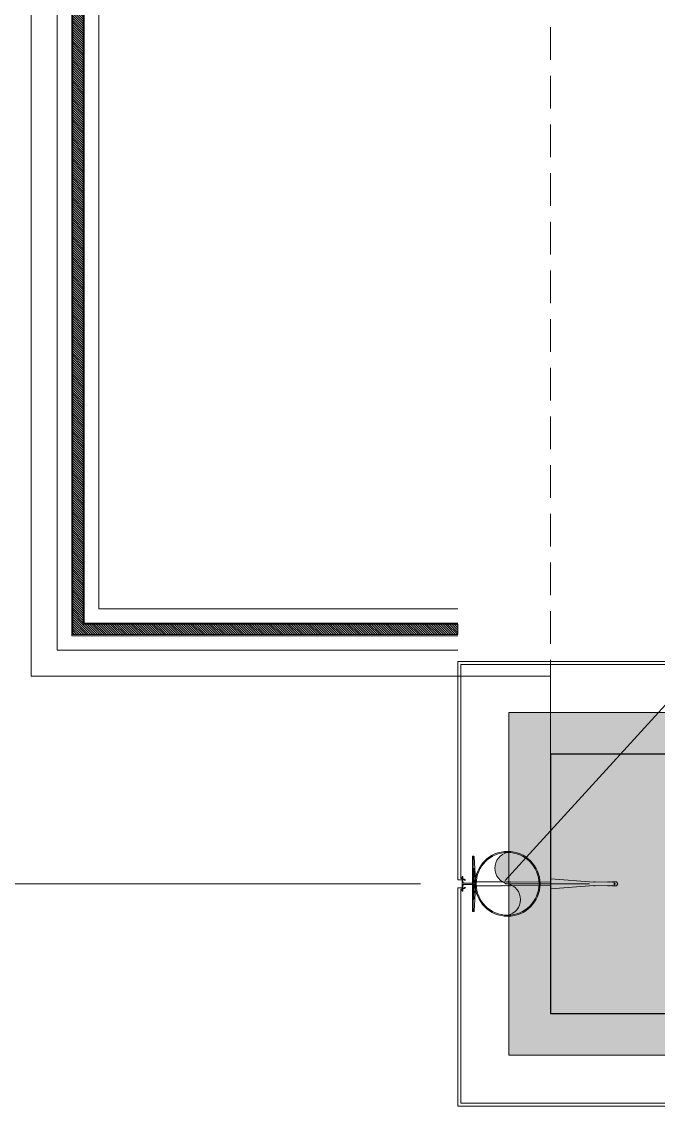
# Model space of a CAD drawing. Header units: centimetres. Extents: x 92587 to 105438, y -55119 to -48334.
# Drawn here: x 93277.3 to 93399.9, y -52055.2 to -51846.3 of the extents above; entities that cross this region are included whole.
import ezdxf

# ---------------------------------------------------------------- set-up
doc = ezdxf.new("R2010")
doc.units = ezdxf.units.CM
doc.header["$LTSCALE"] = 50
doc.header["$MEASUREMENT"] = 0
for name, pattern in [('AUSGEZOGEN', [0]), ('AXES', [2, 1.25, -0.25, 0.25, -0.25]), ('CACHE', [0.375, 0.25, -0.125]), ('CONTINU', [0]), ('CORNER', [20, 0, -20])]:
    doc.linetypes.add(name, pattern=pattern)
for name, color, linetype, lineweight in [('ACITOP', 214, 'Continuous', 18), ('BETON CACHE', 4, 'CACHE', 5), ('CONSOLE ISOL.', 214, 'Continuous', 15), ('ISOLATION', 252, 'Continuous', 0), ('MACONNERIE COUPE', 7, 'Continuous', 30), ('WD_Corner', 154, 'Continuous', 5), ('WD_Dowel', 154, 'Continuous', 5), ('WD_Text_Legende', 154, 'AUSGEZOGEN', 5), ('WINDOWS', 21, 'Continuous', 5)]:
    doc.layers.add(name, color=color, linetype=linetype, lineweight=lineweight)
for name, color, linetype in [('AXES', 10, 'AXES'), ('BETON COUPE', 3, 'CONTINU'), ('BETON TRAME', 252, 'Continuous'), ('BORD', 5, 'Continuous'), ('TEXTE', 7, 'Continuous')]:
    doc.layers.add(name, color=color, linetype=linetype)
doc.layers.add('HYPALON', color=7, linetype='Continuous', true_color=0xffaa00)
doc.layers.add('WD_Assist1', color=6, linetype='CORNER', lineweight=0, plot=False)
doc.dimstyles.new('ISO-25', dxfattribs={"dimtxt": 2.5, "dimasz": 2.5, "dimexe": 1.25, "dimexo": 0.625, "dimtad": 1, "dimtxsty": 'Standard', "dimcen": 2.5, "dimadec": 0, "dimazin": 0, "dimtfac": 1, "dimtmove": 0, "dimatfit": 3, "dimfxl": 1, "dimarcsym": 0})

# ---------------------------------------------------------------- blocks, each defined once
blk = doc.blocks.new('A$C1cd8c289')
at = {"layer": 'AXES', "lineweight": 5, "ltscale": 1.3}
blk.add_line((3195, -1150), (-1985, -1150), dxfattribs=at)
blk = doc.blocks.new('ankeri')
at = {"layer": 'WD_Assist1'}
for p, q in [((-2.32, 5.2), (-2.54, 0.59)), ((-2.22, 5.3), (-2.32, 5.2)), ((-2, 5.3), (-2.22, 5.3)), ((-2, -5.3), (-2, 5.3)), ((-29.75, 0.39), (-30, 0)), ((-30, 0), (-29.75, -0.39)), ((-2.76, 0.39), (-29.75, 0.39)), ((-2.54, 0.59), (-2.76, 0.39)), ((-29.75, -0.39), (-2.76, -0.39)), ((-2.76, -0.39), (-2.54, -0.59)), ((-2.54, -0.59), (-2.32, -5.2)), ((-2.32, -5.2), (-2.22, -5.3)), ((-2.22, -5.3), (-2, -5.3))]:
    blk.add_line(p, q, dxfattribs=at)
at = {"layer": 'WD_Corner', "lineweight": 5}
blk.add_lwpolyline([(-2, 0.1), (-1.85, 0.1, -1), (-1.75, 0.1), (-0.25, 0.1, 0.185242), (-0.1, 0.55), (-0.1, 0.72), (-0.15, 0.73), (-0.15, 0.74), (-0.1, 0.75), (-0.1, 0.85), (-0.3, 0.85), (-0.3, 0.8), (-0.32, 0.8), (-0.33, 0.85), (-0.38, 0.85), (-0.5, 0.73), (-0.47, 0.68), (-0.48, 0.68), (-0.53, 0.7), (-0.54, 0.69), (-0.51, 0.65), (-0.54, 0.62), (-0.61, 0.69), (-0.4, 0.9), (-0.1, 0.9), (-0.1, 1.4), (0, 1.4), (0.05, 1.2), (0, 1.2), (0.05, 1.1), (0, 1.1), (0.25, 1), (0, 1), (0, -1), (0.25, -1), (0, -1.1), (0.05, -1.1), (0, -1.2), (0.05, -1.2), (0, -1.4), (-0.1, -1.4), (-0.1, -0.9), (-0.4, -0.9), (-0.61, -0.69), (-0.54, -0.62), (-0.51, -0.65), (-0.54, -0.69), (-0.53, -0.7), (-0.48, -0.68), (-0.47, -0.68), (-0.5, -0.73), (-0.38, -0.85), (-0.33, -0.85), (-0.32, -0.8), (-0.3, -0.8), (-0.3, -0.85), (-0.1, -0.85), (-0.1, -0.75), (-0.15, -0.74), (-0.15, -0.73), (-0.1, -0.72), (-0.1, -0.55, 0.185242), (-0.25, -0.1), (-1.75, -0.1, -1), (-1.85, -0.1), (-2, -0.1)], format="xyb", close=True, dxfattribs=at)
at = {"layer": 'WD_Dowel'}
for p, q in [((-2.32, 5.2), (-2.54, 0.74)), ((-2, 5.3), (-2.22, 5.3)), ((-2.11, 5.3), (-2.11, -5.3)), ((-2, 5.3), (-2, -5.3)), ((-2.11, 2.94), (-2.32, 2.94)), ((-2.32, 2.94), (-2.32, 0.74)), ((-29.75, 0.39), (-30, 0)), ((-30, 0), (-29.75, -0.39)), ((-28.88, 0.39), (-29.75, 0.39)), ((-29.47, 0.05), (-29.25, 0.09)), ((-29.47, 0.05), (-29.47, -0.05)), ((-29.25, 0.29), (-29.04, 0.37)), ((-29.25, 0.29), (-29.25, -0.29)), ((-28.88, 0.39), (-29.04, 0.34)), ((-29.04, 0.34), (-29.04, 0.37)), ((-28.82, 0.39), (-28.88, 0.39)), ((-28.82, 0.39), (-28.82, 0.34)), ((-28.82, 0.34), (-28.66, 0.39)), ((-28.61, 0.39), (-28.66, 0.39)), ((-28.61, 0.39), (-28.66, 0.39)), ((-28.61, 0.39), (-28.61, 0.34)), ((-28.61, 0.34), (-28.44, 0.39)), ((-28.39, 0.39), (-28.44, 0.39)), ((-28.39, 0.39), (-28.39, 0.34)), ((-28.39, 0.34), (-28.23, 0.39)), ((-28.17, 0.39), (-28.23, 0.39)), ((-28.17, 0.39), (-28.17, 0.34)), ((-28.17, 0.34), (-28.01, 0.39)), ((-27.96, 0.39), (-28.01, 0.39)), ((-27.96, 0.39), (-27.96, 0.34)), ((-27.96, 0.34), (-25.61, 0.39)), ((-25.56, 0.39), (-25.61, 0.39)), ((-25.56, 0.39), (-25.56, 0.34)), ((-25.56, 0.34), (-25.4, 0.39)), ((-25.34, 0.39), (-25.4, 0.39)), ((-25.34, 0.34), (-17.05, 0.99)), ((-25.34, 0.39), (-25.34, 0.34)), ((-17, 0.99), (-17.05, 0.99)), ((-17, 0.99), (-17, 0.34)), ((-17, 0.34), (-9.36, 0.39)), ((-9.3, 0.39), (-9.36, 0.39)), ((-9.3, 0.39), (-9.3, 0.34)), ((-9.3, 0.34), (-9.14, 0.39)), ((-9.09, 0.39), (-9.14, 0.39)), ((-9.09, 0.39), (-9.09, 0.34)), ((-9.09, 0.34), (-8.93, 0.39)), ((-8.87, 0.39), (-8.93, 0.39)), ((-8.87, 0.39), (-8.87, 0.34)), ((-8.87, 0.34), (-8.71, 0.39)), ((-8.66, 0.39), (-8.71, 0.39)), ((-8.66, 0.39), (-8.66, 0.34)), ((-8.66, 0.34), (-8.5, 0.39)), ((-8.44, 0.39), (-8.5, 0.39)), ((-8.44, 0.39), (-8.44, 0.34)), ((-8.44, 0.34), (-8.28, 0.39)), ((-8.23, 0.39), (-8.28, 0.39)), ((-8.23, 0.39), (-8.23, 0.34)), ((-8.23, 0.34), (-8.06, 0.39)), ((-8.01, 0.39), (-8.06, 0.39)), ((-8.01, 0.39), (-8.01, 0.34)), ((-8.01, 0.34), (-7.85, 0.39)), ((-7.79, 0.39), (-7.85, 0.39)), ((-7.79, 0.39), (-7.79, 0.34)), ((-7.79, 0.34), (-7.63, 0.39)), ((-7.58, 0.39), (-7.63, 0.39)), ((-7.58, 0.39), (-7.58, 0.34)), ((-7.58, 0.34), (-7.42, 0.39)), ((-7.42, 0.39), (-2.76, 0.39)), ((-2.54, 0.74), (-2.54, -0.74)), ((-2.54, 0.74), (-2.11, 0.74)), ((-2.11, 0.1), (-2.54, 0.1)), ((-2.32, 0.1), (-2.32, 0.74)), ((-29.75, -0.39), (-28.88, -0.39)), ((-29.25, -0.1), (-29.47, -0.05)), ((-29.25, -0.29), (-29.04, -0.37)), ((-29.04, -0.37), (-29.04, -0.34)), ((-29.04, -0.34), (-28.88, -0.39)), ((-28.82, -0.39), (-28.88, -0.39)), ((-28.82, -0.39), (-28.82, -0.34)), ((-28.82, -0.34), (-28.66, -0.39)), ((-28.61, -0.39), (-28.66, -0.39)), ((-28.61, -0.39), (-28.61, -0.34)), ((-28.61, -0.34), (-28.44, -0.39)), ((-28.39, -0.39), (-28.44, -0.39)), ((-28.39, -0.39), (-28.39, -0.34)), ((-28.39, -0.34), (-28.23, -0.39)), ((-28.17, -0.39), (-28.23, -0.39)), ((-28.17, -0.39), (-28.17, -0.34)), ((-28.17, -0.34), (-28.01, -0.39)), ((-27.96, -0.39), (-28.01, -0.39)), ((-27.96, -0.39), (-27.96, -0.34)), ((-27.96, -0.34), (-25.61, -0.39)), ((-25.56, -0.39), (-25.61, -0.39)), ((-25.56, -0.39), (-25.56, -0.34)), ((-25.56, -0.34), (-25.4, -0.39)), ((-25.34, -0.39), (-25.4, -0.39)), ((-25.34, -0.39), (-25.34, -0.34)), ((-25.34, -0.34), (-17.05, -0.99)), ((-17, -0.99), (-17.05, -0.99)), ((-17, -0.99), (-17, -0.34)), ((-17, -0.34), (-9.36, -0.39)), ((-9.3, -0.39), (-9.36, -0.39)), ((-9.3, -0.39), (-9.3, -0.34)), ((-9.3, -0.34), (-9.14, -0.39)), ((-9.09, -0.39), (-9.14, -0.39)), ((-9.09, -0.39), (-9.09, -0.34)), ((-9.09, -0.34), (-8.93, -0.39)), ((-8.87, -0.39), (-8.93, -0.39)), ((-8.87, -0.39), (-8.87, -0.34)), ((-8.87, -0.34), (-8.71, -0.39)), ((-8.66, -0.39), (-8.71, -0.39)), ((-8.66, -0.39), (-8.66, -0.34)), ((-8.66, -0.34), (-8.5, -0.39)), ((-8.44, -0.39), (-8.5, -0.39)), ((-8.44, -0.39), (-8.44, -0.34)), ((-8.44, -0.34), (-8.28, -0.39)), ((-8.23, -0.39), (-8.28, -0.39)), ((-8.23, -0.39), (-8.23, -0.34)), ((-8.23, -0.34), (-8.06, -0.39)), ((-8.01, -0.39), (-8.06, -0.39)), ((-8.01, -0.39), (-8.01, -0.34)), ((-8.01, -0.34), (-7.85, -0.39)), ((-7.79, -0.39), (-7.85, -0.39)), ((-7.79, -0.39), (-7.79, -0.34)), ((-7.79, -0.34), (-7.63, -0.39)), ((-7.58, -0.39), (-7.63, -0.39)), ((-7.58, -0.39), (-7.58, -0.34)), ((-7.58, -0.34), (-7.42, -0.39)), ((-7.42, -0.39), (-2.76, -0.39)), ((-2.11, -0.1), (-2.54, -0.1)), ((-2.54, -0.74), (-2.11, -0.74)), ((-2.54, -0.74), (-2.32, -5.2)), ((-2.32, -0.74), (-2.32, -0.1)), ((-2.22, -2.94), (-2.32, -0.74)), ((-2.11, -2.94), (-2.22, -2.94)), ((-2, -5.3), (-2.22, -5.3))]:
    blk.add_line(p, q, dxfattribs=at)
for centre, major_axis, start_param, end_param in [((-2.22, 5.2), (0.108, 0), 1.570796, 3.141593), ((-2.76, 0.59), (0.216, 0), -1.570795, 0), ((-2.76, -0.59), (-0.216, 0), 3.141593, 4.712389), ((-2.22, -5.2), (0.108, 0), 3.141593, 4.712389)]:
    blk.add_ellipse(centre, major_axis=major_axis, ratio=0.909091, start_param=start_param, end_param=end_param, dxfattribs=at)
blk = doc.blocks.new('A$C2225a440')
at = {"layer": 'ACITOP', "ltscale": 0.5, "true_color": 0x2776bb, "transparency": 33554559}
h = blk.add_hatch(color=152, dxfattribs=at)
h.dxf.hatch_style = 1
h.paths.add_polyline_path([(0, 6.05, 0.414214), (-6.05, 0, 0.414214), (0, -6.05, -0.823148), (0, 0, 0.810651)])
at = {"layer": 'ACITOP', "ltscale": 0.5}
blk.add_lwpolyline([(0, 6.05, -0.810651), (0, 0, 0.823148), (0, -6.05)], format="xyb", dxfattribs=at)
for radius in [6.25, 6.05]:
    blk.add_circle((0, 0), radius, dxfattribs=at)

msp = doc.modelspace()

# ---------------------------------------------------------------- hatches: boundary and pattern name
at = {"layer": 'BETON TRAME', "transparency": 33554559}
h = msp.add_hatch(color=256, dxfattribs=at)
h.dxf.hatch_style = 1
h.paths.add_polyline_path([(94249.11, -51297.36), (94214.11, -51297.36), (94214.11, -50647.36), (94249.11, -50647.36), (94249.11, -50822.36), (94709.11, -50822.36), (94709.11, -50647.36), (94744.11, -50647.36), (94744.11, -51297.36), (94709.11, -51297.36), (94709.11, -50862.36), (94499.11, -50862.36), (94499.11, -51192.36), (94459.11, -51192.36), (94459.11, -50862.36), (94249.11, -50862.36)])
h.paths.add_polyline_path([(93379.11, -49972.36), (93379.11, -50022.36), (93514.11, -50022.36), (93514.11, -49972.36)])
h.paths.add_polyline_path([(94114.11, -49972.36), (94114.11, -50022.36), (94249.11, -50022.36), (94249.11, -49972.36)])
h.paths.add_polyline_path([(94709.11, -49972.36), (94709.11, -50022.36), (94844.11, -50022.36), (94844.11, -49972.36)])
h.paths.add_polyline_path([(95444.11, -49972.36), (95444.11, -50022.36), (95579.11, -50022.36), (95579.11, -49972.36)])
h.paths.add_polyline_path([(95444.11, -50647.36), (95444.11, -50697.36), (95579.11, -50697.36), (95579.11, -50647.36)])
h.paths.add_polyline_path([(93379.11, -50647.36), (93379.11, -50697.36), (93514.11, -50697.36), (93514.11, -50647.36)])
h.paths.add_polyline_path([(93379.11, -51247.36), (93379.11, -51297.36), (93514.11, -51297.36), (93514.11, -51247.36)])
h.paths.add_polyline_path([(95444.11, -51247.36), (95444.11, -51297.36), (95579.11, -51297.36), (95579.11, -51247.36)])
h.paths.add_polyline_path([(95444.11, -51987.36), (95444.11, -52037.36), (95579.11, -52037.36), (95579.11, -51987.36)])
h.paths.add_polyline_path([(93514.11, -52037.36), (93514.11, -51987.36), (93379.11, -51987.36), (93379.11, -52037.36)])
h.paths.add_polyline_path([(94209.11, -51987.36), (94209.11, -52037.36), (94319.11, -52037.36), (94319.11, -51987.36)])
h.paths.add_polyline_path([(94639.11, -51987.36), (94639.11, -52037.36), (94749.11, -52037.36), (94749.11, -51987.36)])
h.paths.add_polyline_path([(94614.11, -52037.36), (94639.11, -52037.36), (94639.11, -51532.36), (94614.11, -51532.36)])
h.paths.add_polyline_path([(94319.11, -52037.36), (94344.11, -52037.36), (94344.11, -51532.36), (94319.11, -51532.36)])
at = {"layer": 'ISOLATION', "transparency": 33554687}
h = msp.add_hatch(dxfattribs=at)
h.set_pattern_fill('INSUL', color=256, scale=10, angle=45)
h.set_pattern_definition([(45, (94484.1084, -53332.3623), (-2.6516504, 2.6516504), []), (45, (94483.2245, -53331.4784), (-2.6516504, 2.6516504), [1.25, -1.25]), (45, (94482.3406, -53330.5945), (-2.6516504, 2.6516504), [1.25, -1.25])])
h.paths.add_polyline_path([(93489.11, -51987.36), (93489.11, -51940.47), (93481.11, -51940.47), (93481.11, -51979.36), (93371.11, -51979.36), (93371.11, -52045.36), (93569.11, -52045.36), (93569.11, -52037.36), (93379.11, -52037.36), (93379.11, -51987.36)])
at = {"layer": 'WINDOWS'}
h = msp.add_hatch(dxfattribs=at)
h.set_pattern_fill('ANSI31', color=140, scale=2.5, angle=450)
h.set_pattern_definition([(135, (94479.10836, -53332.3623), (-0.22097087, -0.22097087), [])])
h.paths.add_polyline_path([(93361.26, -51964.36), (93361.26, -51962.36), (93289.11, -51962.36), (93289.11, -51642.36), (93379.11, -51642.36), (93379.11, -51640.36), (93287.11, -51640.36), (93287.11, -51964.36)])

# ---------------------------------------------------------------- linework, layer by layer
at = {"layer": 'BETON CACHE', "lineweight": 5, "ltscale": 0.5}
msp.add_lwpolyline([(95579.11, -49972.36), (93379.11, -49972.36), (93379.11, -52037.36), (95579.11, -52037.36)], close=True, dxfattribs=at)
at = {"layer": 'BETON COUPE'}
msp.add_lwpolyline([(93514.11, -52037.36), (93514.11, -51987.36), (93379.11, -51987.36), (93379.11, -52037.36)], close=True, dxfattribs=at)
at = {"layer": 'BORD', "lineweight": 5, "ltscale": 0.5}
msp.add_lwpolyline([(93379.11, -50312.36), (93379.11, -51632.36), (93279.11, -51632.36), (93279.11, -51972.36), (93379.11, -51972.36), (93379.11, -52037.36), (95579.11, -52037.36), (95579.11, -51972.36), (95679.11, -51972.36), (95679.11, -51632.36), (95579.11, -51632.36), (95579.11, -50312.36)], dxfattribs=at)
at = {"layer": 'CONSOLE ISOL.'}
msp.add_lwpolyline([(94074.11, -51192.36), (94084.11, -51192.36), (94084.11, -51462.36), (94249.11, -51462.36), (94249.11, -51542.36), (94331.61, -51542.36), (94331.61, -52037.36), (93379.11, -52037.36), (93379.11, -51972.36), (93279.11, -51972.36), (93279.11, -51632.36), (93379.11, -51632.36), (93379.11, -50972.36), (94074.11, -50972.36)], close=True, dxfattribs=at)
at = {"layer": 'HYPALON', "lineweight": 5, "ltscale": 0.5}
for points in [[(93379.11, -51637.36), (93284.11, -51637.36), (93284.11, -51967.36), (93361.26, -51967.36)], [(93379.11, -51640.16), (93286.91, -51640.16), (93286.91, -51964.56), (93361.26, -51964.56)], [(93379.11, -51642.56), (93289.31, -51642.56), (93289.31, -51962.16), (93361.26, -51962.16)], [(93379.11, -51645.36), (93292.11, -51645.36), (93292.11, -51959.36), (93361.26, -51959.36)]]:
    msp.add_lwpolyline(points, dxfattribs=at)
at = {"layer": 'ISOLATION', "lineweight": 5, "ltscale": 0.5}
msp.add_lwpolyline([(93489.11, -51987.36), (93489.11, -51940.47), (93481.11, -51940.47), (93481.11, -51979.36), (93371.11, -51979.36), (93371.11, -52045.36), (93569.11, -52045.36), (93569.11, -52037.36), (93379.11, -52037.36), (93379.11, -51987.36)], close=True, dxfattribs=at)
at = {"layer": 'WD_Corner', "lineweight": 5, "ltscale": 0.5}
for points in [[(93362.11, -52011.36), (93361.86, -52011.36), (93361.86, -51970.11), (93408.11, -51970.11), (93408.11, -51970.36), (93408.31, -51970.36), (93408.31, -51969.51), (93361.26, -51969.51), (93361.26, -52011.56), (93362.11, -52011.56)], [(93362.11, -52013.36), (93361.86, -52013.36), (93361.86, -52054.61), (93408.11, -52054.61), (93408.11, -52054.36), (93408.31, -52054.36), (93408.31, -52055.21), (93361.26, -52055.21), (93361.26, -52013.16), (93362.11, -52013.16)]]:
    msp.add_lwpolyline(points, close=True, dxfattribs=at)
at = {"layer": 'WINDOWS', "color": 140}
msp.add_lwpolyline([(93361.26, -51964.36), (93361.26, -51962.36), (93289.11, -51962.36), (93289.11, -51642.36), (93379.11, -51642.36), (93379.11, -51640.36), (93287.11, -51640.36), (93287.11, -51964.36)], close=True, dxfattribs=at)

# ---------------------------------------------------------------- block references
at = {"layer": 'ACITOP', "ltscale": 0.5, "xscale": -1}
msp.add_blockref('A$C2225a440', (93370.86, -52012.36), dxfattribs=at)
at = {"layer": 'MACONNERIE COUPE', "lineweight": 5, "ltscale": 0.5}
msp.add_blockref('A$C1cd8c289', (94709.11, -50862.36), dxfattribs=at)
at = {"layer": 'WD_Text_Legende', "xscale": -1, "rotation": 359.9999991833865}
msp.add_blockref('ankeri', (93362.11, -52012.36), dxfattribs=at)

# ---------------------------------------------------------------- leaders
at = {"layer": 'TEXTE', "color": 1, "linetype": 'ByBlock', "lineweight": 13}
msp.add_leader([(93370.41, -52011.7), (93408.46, -51969.93), (93456.17, -51969.93)], dimstyle='ISO-25', override={"dimasz": 20, "dimtad": 0}, dxfattribs=at)

doc.saveas('drawing.dxf')
